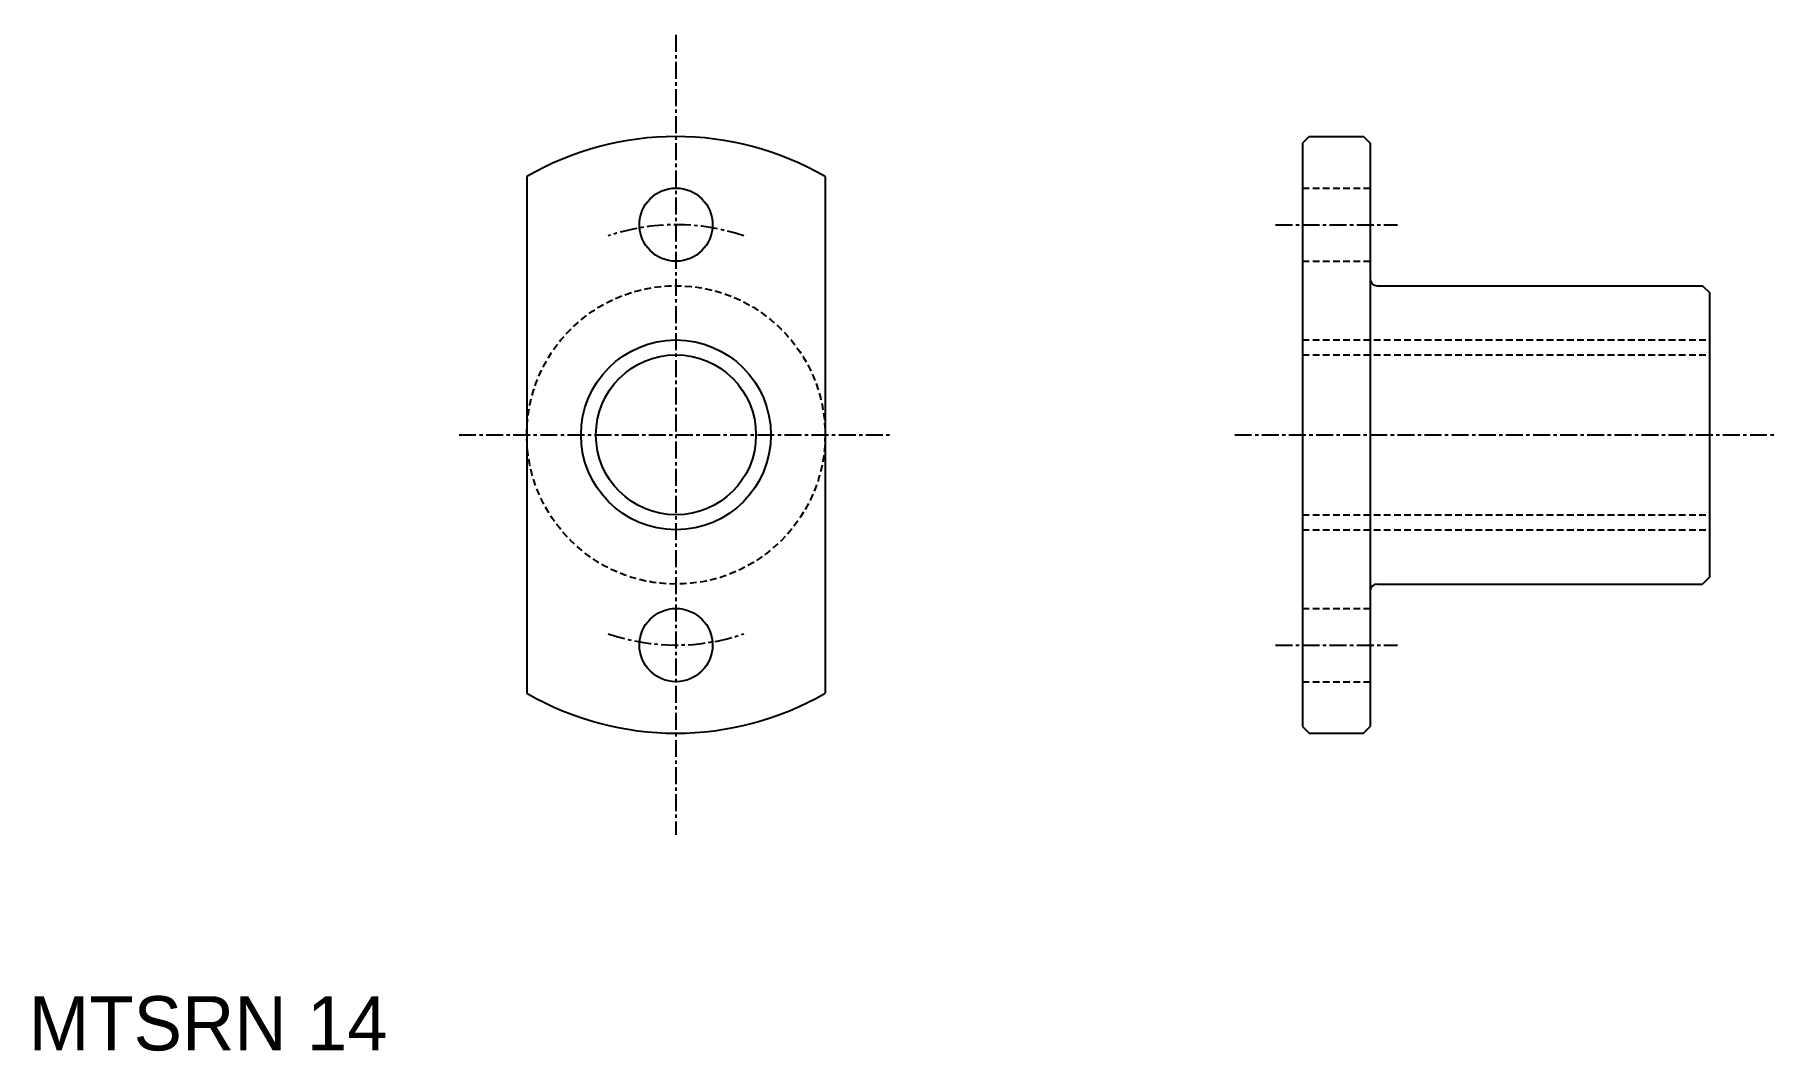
# Model space of a CAD drawing. Extents: x 106 to 235, y 41 to 116.
import ezdxf

# ---------------------------------------------------------------- set-up
doc = ezdxf.new("R2010")
doc.units = 0
doc.linetypes.add('CENTER', pattern=[2, 1.25, -0.25, 0.25, -0.25])
doc.linetypes.add('DASHED', pattern=[0.75, 0.5, -0.25])
doc.layers.get('0').update_dxf_attribs({"linetype": 'CONTINUOUS'})
doc.layers.add('CENTER', color=1, linetype='CENTER')

msp = doc.modelspace()

# ---------------------------------------------------------------- linework, layer by layer
at = {"color": 7, "linetype": 'CONTINUOUS'}
for p, q in [((200.44, 108.57), (199.94, 108.07)), ((199.94, 108.07), (199.94, 65.07)), ((200.44, 108.57), (204.44, 108.57)), ((204.44, 108.57), (204.94, 108.07)), ((204.94, 108.07), (204.94, 65.07)), ((142.74, 105.62), (142.74, 67.52)), ((164.74, 105.62), (164.74, 67.52)), ((199.94, 97.57), (199.94, 97.57)), ((205.44, 97.57), (229.44, 97.57)), ((229.44, 97.57), (229.94, 97.07)), ((229.94, 97.07), (229.94, 76.07)), ((199.94, 86.57), (199.94, 86.57)), ((229.94, 76.07), (229.44, 75.57)), ((205.44, 75.57), (229.44, 75.57)), ((199.94, 65.07), (200.44, 64.57)), ((200.44, 64.57), (204.44, 64.57)), ((204.44, 64.57), (204.94, 65.07))]:
    msp.add_line(p, q, dxfattribs=at)
at = {"color": 3, "linetype": 'DASHED'}
for p, q in [((199.94, 104.77), (204.94, 104.77)), ((199.94, 99.37), (204.94, 99.37)), ((199.94, 93.57), (229.94, 93.57)), ((199.94, 92.47), (229.94, 92.47)), ((199.94, 80.67), (229.94, 80.67)), ((199.94, 79.57), (229.94, 79.57)), ((199.94, 73.77), (204.94, 73.77)), ((199.94, 68.37), (204.94, 68.37))]:
    msp.add_line(p, q, dxfattribs=at)
at = {"color": 7, "linetype": 'CONTINUOUS'}
for centre, radius in [((153.74, 102.07), 2.7), ((153.74, 86.57), 5.9), ((153.74, 71.07), 2.7)]:
    msp.add_circle(centre, radius, dxfattribs=at)
at = {"color": 3, "linetype": 'DASHED'}
msp.add_circle((153.74, 86.57), 11, dxfattribs=at)
at = {"color": 3, "linetype": 'CONTINUOUS'}
msp.add_circle((153.74, 86.57), 7, dxfattribs=at)
at = {"color": 7, "linetype": 'CONTINUOUS'}
for centre, radius, start, end in [((153.74, 86.57), 22, 60, 120), ((205.44, 98.07), 0.5, 180, 270), ((205.44, 75.07), 0.5, 90, 180), ((153.74, 86.57), 22, 240, 300)]:
    msp.add_arc(centre, radius, start, end, dxfattribs=at)
at = {"layer": 'CENTER', "color": 1, "linetype": 'CENTER'}
for p, q in [((153.74, 116.07), (153.74, 57.07)), ((197.94, 102.07), (206.94, 102.07)), ((137.74, 86.57), (169.74, 86.57)), ((194.94, 86.57), (234.94, 86.57)), ((197.94, 71.07), (206.94, 71.07))]:
    msp.add_line(p, q, dxfattribs=at)
for start, end in [(71.1809, 108.8191), (251.1809, 288.8191)]:
    msp.add_arc((153.74, 86.57), 15.5, start, end, dxfattribs=at)

# ---------------------------------------------------------------- texts
at = {"color": 7, "linetype": 'CONTINUOUS'}
msp.add_text('MTSRN 14', height=4, dxfattribs=at).set_placement((106.02, 41.18))

doc.saveas('drawing.dxf')
